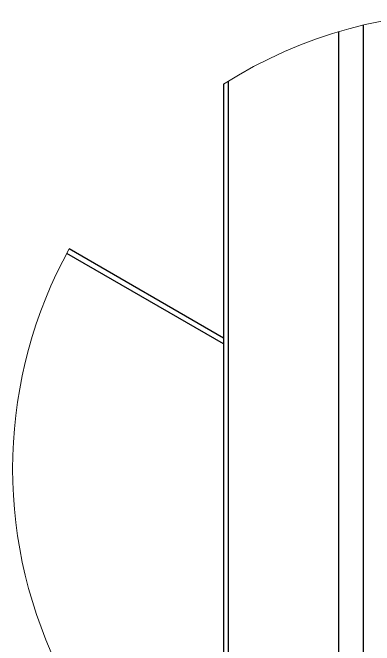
# Model space of a CAD drawing. Header units: millimetres. Extents: x -361 to 14022, y -1822 to 1455.
# Drawn here: x 4037.99 to 4058.86, y 468.51 to 505.03 of the extents above; entities that cross this region are included whole.
import ezdxf

# ---------------------------------------------------------------- set-up
doc = ezdxf.new("R2010")
doc.units = ezdxf.units.MM

msp = doc.modelspace()

# ---------------------------------------------------------------- linework, layer by layer
at = {"color": 7, "linetype": 'Continuous', "lineweight": 25}
for p, q in [((4058.230673, 453.087266), (4058.230673, 504.316946)), ((4056.816458, 453.465088), (4056.816458, 503.939112)), ((4050.452494, 456.320258), (4050.452494, 501.083954)), ((4050.159602, 500.899847), (4050.159602, 456.504353)), ((4050.159602, 486.247893), (4041.248696, 491.392048))]:
    msp.add_line(p, q, dxfattribs=at)
at = {"color": 8, "linetype": 'Continuous', "lineweight": 25}
msp.add_line((4050.159602, 485.909768), (4041.108935, 491.134604), dxfattribs=at)
at = {"color": 7, "linetype": 'Continuous', "lineweight": 18}
for centre, radius, start, end in [((4064.316479, 478.702151), 26.327835, 54.1473368, 122.5282362), ((4064.316479, 478.702102), 26.327881, 151.1841241, 259.7793821)]:
    msp.add_arc(centre, radius, start, end, dxfattribs=at)

doc.saveas('drawing.dxf')
